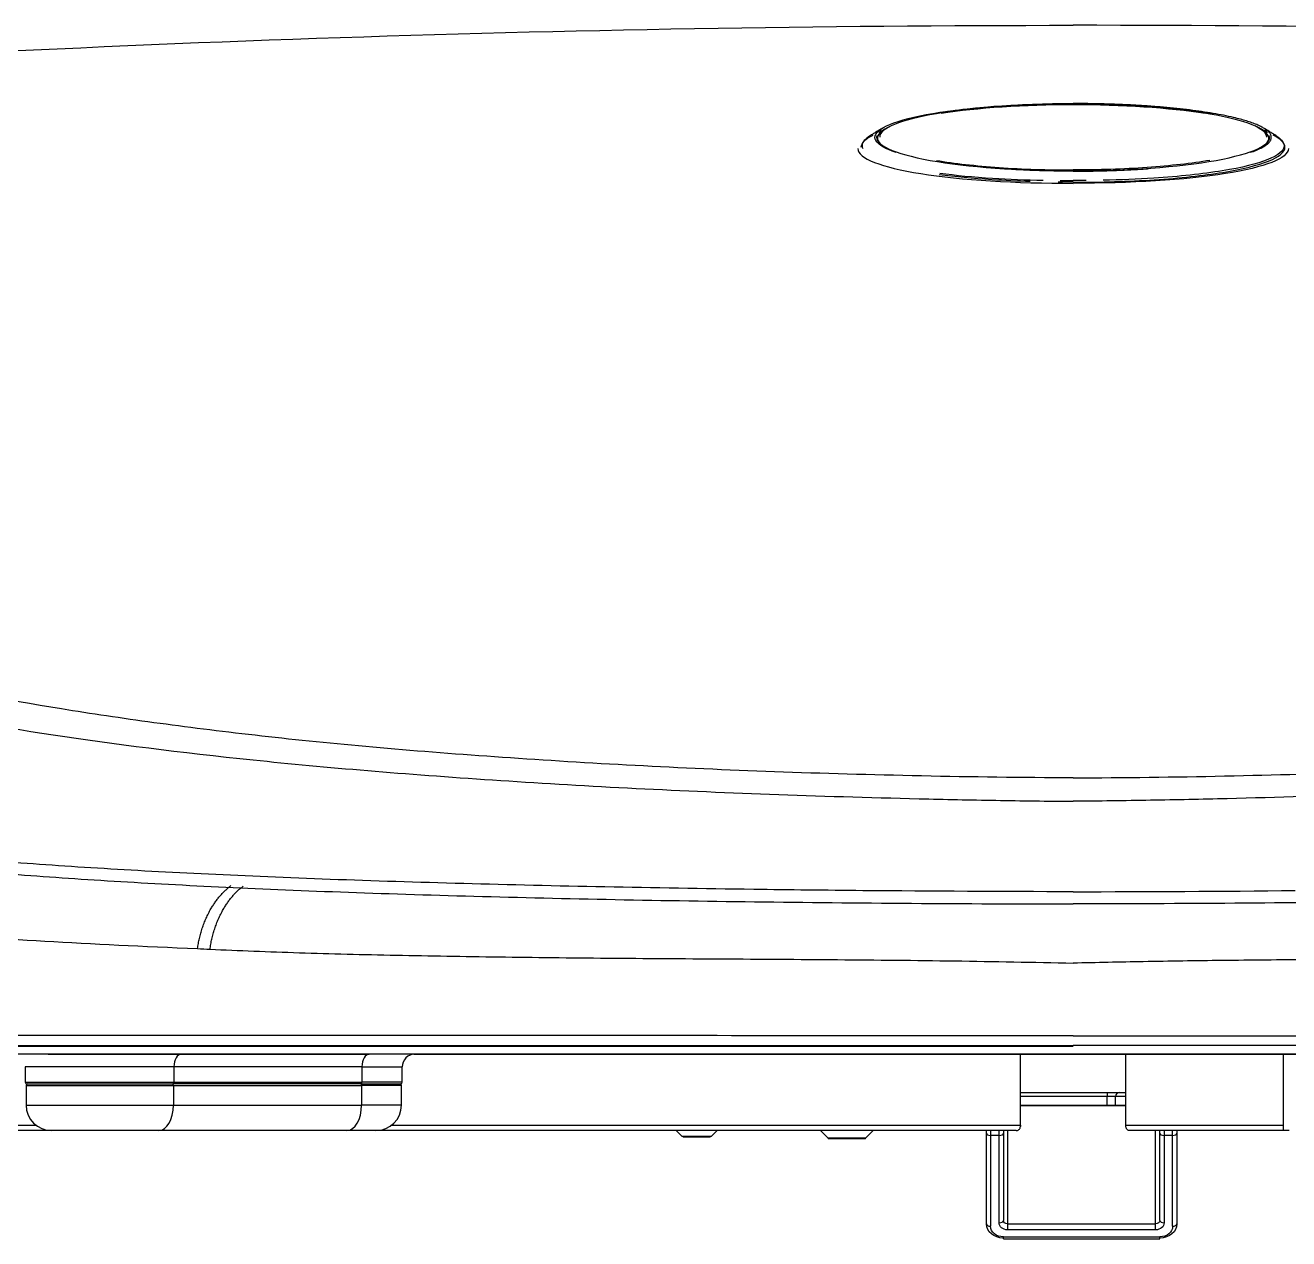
# Model space of a CAD drawing. Header units: millimetres. Extents: x 28 to 2364, y 8 to 1657.
# Drawn here: x 1106.8 to 1255.3, y 451.2 to 593.8 of the extents above; entities that cross this region are included whole.
import ezdxf

# ---------------------------------------------------------------- set-up
doc = ezdxf.new("R2010")
doc.units = ezdxf.units.MM
doc.layers.get('0').update_dxf_attribs({"linetype": 'CONTINUOUS'})

msp = doc.modelspace()

# ---------------------------------------------------------------- linework, layer by layer
for p, q in [((1254.87, 579.35), (1254.87, 579.51)), ((1109.5, 472.9), (1125.12, 472.9)), ((1125.12, 472.9), (1147.23, 472.9)), ((1148.27, 472.9), (1147.23, 472.9)), ((1106.79, 471.4), (1106.79, 469.6)), ((1124.26, 471.4), (1106.79, 471.4)), ((1124.26, 471.4), (1124.26, 469.6)), ((1146.37, 471.4), (1124.26, 471.4)), ((1146.37, 471.4), (1146.37, 469.6)), ((1146.37, 471.4), (1151.11, 471.4)), ((1151.11, 469.6), (1151.11, 471.4)), ((1106.79, 469.6), (1124.26, 469.6)), ((1106.99, 469.4), (1124.14, 469.4)), ((1146.26, 469.4), (1124.14, 469.4)), ((1124.26, 469.6), (1146.37, 469.6)), ((1146.26, 469.4), (1150.91, 469.4)), ((1151.11, 469.6), (1146.37, 469.6)), ((1106.89, 469.2), (1106.89, 466.9)), ((1106.89, 469.2), (1124.2, 469.2)), ((1124.2, 469.2), (1146.32, 469.2)), ((1124.2, 469.2), (1124.2, 466.9)), ((1151.01, 469.2), (1146.32, 469.2)), ((1146.32, 469.2), (1146.32, 466.9)), ((1151.01, 466.9), (1151.01, 469.2)), ((1223.77, 468.4), (1233.97, 468.4)), ((1233.97, 467.9), (1223.77, 467.9)), ((1233.97, 468.4), (1233.97, 467.9)), ((1233.97, 468.4), (1235.47, 468.4)), ((1234.97, 467.9), (1233.97, 467.9)), ((1233.97, 466.9), (1233.97, 467.9)), ((1234.97, 466.9), (1234.97, 467.9)), ((1236.17, 467.9), (1234.97, 467.9)), ((1235.47, 468.4), (1236.15, 468.4)), ((1106.89, 466.9), (1124.2, 466.9)), ((1124.2, 466.9), (1146.32, 466.9)), ((1151.01, 466.9), (1146.32, 466.9)), ((1223.77, 466.9), (1236.17, 466.9)), ((1236.17, 466.82), (1223.77, 466.82)), ((1122.48, 463.9), (1109.89, 463.9)), ((1144.6, 463.9), (1122.48, 463.9)), ((1148.01, 463.9), (1144.6, 463.9)), ((1183.31, 463.9), (1183.97, 463.24)), ((1188.11, 463.9), (1187.46, 463.24)), ((1200.27, 463.9), (1201.13, 463.04)), ((1205.61, 463.04), (1206.47, 463.9)), ((1219.77, 463.61), (1219.77, 463.9)), ((1219.77, 452.94), (1219.77, 463.61)), ((1221.77, 463.89), (1221.77, 463.61)), ((1221.77, 463.61), (1221.77, 453.35)), ((1222.27, 463.9), (1222.27, 452.95)), ((1223.77, 464.56), (1223.77, 464.4)), ((1236.17, 464.4), (1236.17, 464.56)), ((1239.67, 452.95), (1239.67, 463.9)), ((1240.17, 463.61), (1240.17, 463.9)), ((1240.17, 453.35), (1240.17, 463.61)), ((1240.67, 463.89), (1240.67, 463.33)), ((1242.17, 463.9), (1242.17, 463.61)), ((1242.17, 463.61), (1242.17, 452.94)), ((1183.97, 463.24), (1187.46, 463.24)), ((1184.11, 463.18), (1187.31, 463.18)), ((1201.13, 463.04), (1205.61, 463.04)), ((1201.27, 462.98), (1205.47, 462.98)), ((1220.27, 463.33), (1220.27, 452.66)), ((1221.27, 453.07), (1221.27, 463.33)), ((1240.67, 463.33), (1240.67, 453.07)), ((1241.67, 452.66), (1241.67, 463.33)), ((1222.27, 452.95), (1222.27, 452.24)), ((1222.27, 452.95), (1239.67, 452.95)), ((1239.67, 452.24), (1222.27, 452.24)), ((1239.67, 452.24), (1239.67, 452.95)), ((1221.77, 451.19), (1221.77, 451.41)), ((1221.77, 451.41), (1240.17, 451.41)), ((1221.77, 451.19), (1240.17, 451.19)), ((1240.17, 451.19), (1240.17, 451.41))]:
    msp.add_line(p, q)
for centre, radius, start, end in [((1152.61, 471.4), 1.5, 90, 180.5661), ((1106.99, 469.6), 0.2, 180, 270), ((1107.09, 469.2), 0.2, 90, 180), ((1150.81, 469.2), 0.2, 0, 90), ((1150.91, 469.6), 0.2, 270, 0), ((1235.47, 467.9), 0.5, 90, 180), ((1109.89, 466.9), 3, 180, 270), ((1148.01, 466.9), 3, 270, 0), ((1201.27, 463.18), 0.2, 225, 270), ((1205.47, 463.18), 0.2, 270, 315)]:
    msp.add_arc(centre, radius, start, end)
at = {"extrusion": (0, 0, -1)}
for centre, start, end in [((-1184.11, 463.38), 269.9985, 315), ((-1187.31, 463.38), 225, 270.0015)]:
    msp.add_arc(centre, 0.2, start, end, dxfattribs=at)
for centre, major_axis, ratio, start_param, end_param in [((1229.97, 580.67), (23.1, 0), 0.170553, 1.570796, 2.400668), ((1229.97, 580.57), (-23, 0), 0.170553, 4.712389, 5.453658), ((1229.97, 580.67), (-23.1, 0), 0.170553, 3.911921, 4.712389), ((1229.97, 580.57), (23, 0), 0.170553, 0.829528, 1.570796), ((1229.97, 580.57), (-23, 0), 0.170553, 5.906243, 6.718934), ((1229.97, 580.67), (23.1, 0), 0.170553, 3.08416, 4.712389), ((1229.97, 580.67), (23.1, 0), 0.170553, 2.92227, 2.992121), ((1229.97, 580.67), (-23.1, 0), 0.170553, 1.570796, 3.199025), ((1229.97, 580.57), (23, 0), 0.170553, 5.847731, 6.660127), ((1229.97, 580.67), (-23.1, 0), 0.170553, 3.291063, 3.360915), ((1125.12, 471.4), (0, 1.5), 0.573576, 0, 1.570796), ((1147.23, 471.4), (0, 1.5), 0.573576, 0, 1.570796), ((1124.09, 469.2), (0, 0.2), 0.573576, 4.712389, 6.283185), ((1124.14, 469.6), (0, 0.2), 0.573576, 3.141593, 4.712389), ((1146.2, 469.2), (0, -0.2), 0.573576, 1.570796, 3.141593), ((1146.26, 469.6), (0, -0.2), 0.573576, 0, 1.570796), ((1122.48, 466.9), (0, -3), 0.573576, 0, 1.570796), ((1144.6, 466.9), (0, -3), 0.573576, 0, 1.570796), ((1220.27, 463.61), (-0.5, 0), 0.559193, 0, 1.570796), ((1221.27, 463.61), (0.5, 0), 0.559193, 4.712389, 6.283185), ((1240.67, 463.61), (0.5, 0), 0.559193, 3.141593, 4.712389), ((1241.67, 463.61), (0.5, 0), 0.559193, 4.712389, 6.283185), ((1221.27, 453.35), (0.5, 0), 0.559193, 4.712389, 6.283185), ((1240.67, 453.35), (0.5, 0), 0.559193, 3.141593, 4.712389), ((1220.27, 452.94), (-0.5, 0), 0.559193, 0, 1.570796), ((1241.67, 452.94), (0.5, 0), 0.559193, 4.712389, 6.283185)]:
    msp.add_ellipse(centre, major_axis=major_axis, ratio=ratio, start_param=start_param, end_param=end_param)
for centre, major_axis, ratio, start_param, end_param in [((1222.27, 453.07), (-1, 0), 0.829458, 4.712389, 6.283185), ((1222.27, 453.35), (-0.5, 0), 0.812501, 4.712389, 6.283185), ((1239.67, 453.35), (-0.5, 0), 0.812501, 3.141593, 4.712389), ((1239.67, 453.07), (-1, 0), 0.829458, 3.141593, 4.712389), ((1221.77, 452.94), (-2, 0), 0.833697, 4.712389, 6.283185), ((1221.77, 452.66), (-1.5, 0), 0.829458, 4.712389, 6.283185), ((1240.17, 452.94), (-2, 0), 0.833697, 3.141593, 4.712389), ((1240.17, 452.66), (-1.5, 0), 0.829458, 3.141593, 4.712389)]:
    msp.add_ellipse(centre, major_axis=major_axis, ratio=ratio, start_param=start_param, end_param=end_param, dxfattribs=at)
for points, degree in [([(1052.54, 587.72), (1111.29, 591.81), (1170.61, 593.84), (1229.97, 593.84)], 3), ([(1407.4, 587.72), (1348.65, 591.81), (1289.33, 593.84), (1229.97, 593.84)], 3), ([(1213.89, 583.44), (1209.66, 582.72), (1207.23, 581.72), (1207.23, 580.7)], 3), ([(1246.04, 583.44), (1250.28, 582.72), (1252.71, 581.72), (1252.71, 580.7)], 3), ([(1205.07, 579.51), (1205.07, 580), (1205.55, 580.48), (1206.45, 580.94)], 3), ([(1207.53, 581.74), (1206.06, 580.83)], 1), ([(1253.88, 580.83), (1252.41, 581.74)], 1), ([(1229.97, 576.69), (1226.94, 576.69), (1223.91, 576.79), (1221.11, 576.99)], 3), ([(1229.97, 576.69), (1234.57, 576.69), (1238.83, 576.99)], 2), ([(1229.97, 575.39), (1229.38, 575.39), (1228.79, 575.4), (1228.21, 575.4)], 3), ([(1228.43, 575.59), (1228.94, 575.58), (1229.45, 575.58), (1229.97, 575.58)], 3), ([(1231.51, 575.59), (1231, 575.58), (1230.48, 575.58), (1229.97, 575.58)], 3), ([(1229.97, 491.99), (1221.68, 491.99), (1213.35, 492.04), (1205.24, 492.11)], 3), ([(1229.97, 491.99), (1238.73, 491.99), (1247.53, 492.04), (1256.07, 492.13)], 3), ([(1127.04, 485.3), (1127.53, 485.28), (1128.01, 485.24), (1128.5, 485.22)], 3), ([(1223.77, 464.56), (1223.77, 467.34), (1223.77, 470.12), (1223.77, 472.9)], 3), ([(1236.17, 464.56), (1236.17, 467.34), (1236.17, 470.12), (1236.17, 472.9)], 3), ([(1109.86, 463.9), (1085.45, 463.9), (1061.04, 463.9), (1036.64, 463.9)], 3), ([(1149.78, 464.56), (1174.45, 464.56), (1199.11, 464.56), (1223.77, 464.56)], 3), ([(1236.17, 464.56), (1242.34, 464.56), (1248.51, 464.56), (1254.68, 464.56)], 3), ([(1221.27, 463.33), (1220.94, 463.33), (1220.6, 463.33), (1220.27, 463.33)], 3), ([(1241.67, 463.33), (1241.34, 463.33), (1241, 463.33), (1240.67, 463.33)], 3)]:
    msp.add_open_spline(points, degree=degree)
for points, degree, knots in [([(1229.97, 505.37), (1223.97, 505.39), (1218.04, 505.47), (1206.28, 505.72), (1200.49, 505.88), (1189.27, 506.29), (1183.8, 506.54), (1173.14, 507.1), (1167.91, 507.43), (1152.89, 508.46), (1143.75, 509.27), (1131.18, 510.66), (1127.18, 511.15), (1119.52, 512.18), (1115.84, 512.71), (1105.4, 514.37), (1099.25, 515.53), (1091.3, 517.44), (1088.87, 518.11), (1084.23, 519.46), (1082.08, 520.17), (1076.43, 522.44), (1073.34, 524.07), (1067.79, 527.44), (1065.35, 529.18), (1062.33, 531.97), (1061.35, 532.91), (1059.94, 534.93), (1059.27, 535.95), (1057.37, 539.05), (1056.24, 541.16), (1053.36, 547.64), (1052.25, 552.2), (1051.57, 559.41), (1051.49, 561.87), (1051.29, 566.84), (1051.18, 569.36), (1051.05, 573.19), (1050.98, 574.47), (1051.08, 577.09), (1051.18, 578.41), (1051.42, 581.09), (1051.58, 582.44), (1051.9, 584.46), (1052.02, 585.14), (1052.28, 586.47), (1052.45, 587.13), (1052.54, 587.72)], 3, [0, 0, 0, 0, 0.03125, 0.03125, 0.0625, 0.0625, 0.09375, 0.09375, 0.125, 0.125, 0.1875, 0.1875, 0.21875, 0.21875, 0.25, 0.25, 0.3125, 0.3125, 0.34375, 0.34375, 0.375, 0.375, 0.4375, 0.4375, 0.5, 0.5, 0.53125, 0.53125, 0.5625, 0.5625, 0.625, 0.625, 0.75, 0.75, 0.8125, 0.8125, 0.875, 0.875, 0.90625, 0.90625, 0.9375, 0.9375, 0.96875, 0.96875, 0.984375, 0.984375, 1, 1, 1, 1]), ([(1229.97, 505.37), (1235.97, 505.39), (1241.9, 505.47), (1253.66, 505.72), (1259.45, 505.88), (1270.67, 506.29), (1276.14, 506.54), (1286.8, 507.1), (1292.03, 507.43), (1307.05, 508.46), (1316.19, 509.27), (1328.75, 510.66), (1332.76, 511.15), (1340.42, 512.18), (1344.1, 512.71), (1354.54, 514.37), (1360.69, 515.53), (1368.64, 517.44), (1371.07, 518.11), (1375.7, 519.46), (1377.85, 520.17), (1383.51, 522.44), (1386.59, 524.07), (1392.15, 527.44), (1394.59, 529.18), (1397.61, 531.97), (1398.58, 532.91), (1400, 534.93), (1400.67, 535.95), (1402.57, 539.05), (1403.7, 541.16), (1406.58, 547.64), (1407.69, 552.2), (1408.37, 559.41), (1408.45, 561.87), (1408.65, 566.84), (1408.76, 569.36), (1408.89, 573.19), (1408.96, 574.47), (1408.86, 577.09), (1408.76, 578.41), (1408.51, 581.09), (1408.35, 582.44), (1408.04, 584.46), (1407.92, 585.14), (1407.66, 586.47), (1407.49, 587.13), (1407.4, 587.72)], 3, [0, 0, 0, 0, 0.03125, 0.03125, 0.0625, 0.0625, 0.09375, 0.09375, 0.125, 0.125, 0.1875, 0.1875, 0.21875, 0.21875, 0.25, 0.25, 0.3125, 0.3125, 0.34375, 0.34375, 0.375, 0.375, 0.4375, 0.4375, 0.5, 0.5, 0.53125, 0.53125, 0.5625, 0.5625, 0.625, 0.625, 0.75, 0.75, 0.8125, 0.8125, 0.875, 0.875, 0.90625, 0.90625, 0.9375, 0.9375, 0.96875, 0.96875, 0.984375, 0.984375, 1, 1, 1, 1]), ([(1048.25, 584.77), (1048.11, 583.56), (1047.92, 582.21), (1047.6, 579.46), (1047.47, 578.07), (1047.25, 575.33), (1047.17, 573.97), (1047.07, 571.29), (1047.13, 570), (1047.3, 566.11), (1047.42, 563.56), (1047.67, 558.53), (1047.76, 556.05), (1048.47, 548.8), (1049.59, 544.22), (1052.54, 537.74), (1053.7, 535.63), (1055.64, 532.54), (1056.32, 531.53), (1057.78, 529.54), (1058.79, 528.63), (1061.9, 525.89), (1064.43, 524.25), (1068.67, 521.72), (1070.17, 520.94), (1073.44, 519.36), (1075.17, 518.53), (1079.06, 517.09), (1081.29, 516.44), (1086.02, 515.1), (1088.51, 514.47), (1096.66, 512.63), (1102.96, 511.5), (1117.2, 509.36), (1125.04, 508.37), (1142.16, 506.59), (1151.51, 505.81), (1166.83, 504.79), (1172.16, 504.47), (1183.01, 503.91), (1188.58, 503.67), (1200, 503.24), (1205.9, 503.07), (1214.86, 502.85), (1217.86, 502.78), (1223.89, 502.68), (1226.97, 502.64), (1229.97, 502.62)], 3, [0, 0, 0, 0, 0.03125, 0.03125, 0.0625, 0.0625, 0.09375, 0.09375, 0.125, 0.125, 0.1875, 0.1875, 0.25, 0.25, 0.375, 0.375, 0.4375, 0.4375, 0.46875, 0.46875, 0.5, 0.5, 0.5625, 0.5625, 0.59375, 0.59375, 0.625, 0.625, 0.65625, 0.65625, 0.6875, 0.6875, 0.75, 0.75, 0.8125, 0.8125, 0.875, 0.875, 0.90625, 0.90625, 0.9375, 0.9375, 0.96875, 0.96875, 0.984375, 0.984375, 1, 1, 1, 1]), ([(1208.82, 579), (1208.69, 579.05), (1207.34, 579.57), (1206.06, 580.67), (1207.88, 582.23), (1213.06, 583.55), (1220.82, 584.43), (1226.92, 584.64), (1229.97, 584.64)], 3, [0, 0, 0, 0, 0.020208, 0.216167, 0.412125, 0.608083, 0.804042, 1, 1, 1, 1]), ([(1229.97, 584.58), (1226.98, 584.58), (1224.04, 584.48), (1218.55, 584.09), (1216.01, 583.81), (1213.89, 583.44)], 3, [0, 0, 0, 0, 0.5, 0.5, 1, 1, 1, 1]), ([(1411.69, 584.77), (1411.83, 583.56), (1412.02, 582.21), (1412.33, 579.46), (1412.47, 578.07), (1412.68, 575.33), (1412.77, 573.97), (1412.87, 571.29), (1412.81, 570), (1412.64, 566.11), (1412.52, 563.56), (1412.27, 558.53), (1412.18, 556.05), (1411.47, 548.8), (1410.35, 544.22), (1407.4, 537.74), (1406.24, 535.63), (1404.3, 532.54), (1403.62, 531.53), (1402.15, 529.54), (1401.14, 528.63), (1398.04, 525.89), (1395.51, 524.25), (1391.27, 521.72), (1389.77, 520.94), (1386.5, 519.36), (1384.77, 518.53), (1380.88, 517.09), (1378.64, 516.44), (1373.92, 515.1), (1371.42, 514.47), (1363.27, 512.63), (1356.98, 511.5), (1342.74, 509.36), (1334.9, 508.37), (1317.78, 506.59), (1308.43, 505.81), (1293.11, 504.79), (1287.78, 504.47), (1276.92, 503.91), (1271.36, 503.67), (1259.93, 503.24), (1254.04, 503.07), (1245.08, 502.85), (1242.08, 502.78), (1236.05, 502.68), (1232.97, 502.64), (1229.97, 502.62)], 3, [0, 0, 0, 0, 0.03125, 0.03125, 0.0625, 0.0625, 0.09375, 0.09375, 0.125, 0.125, 0.1875, 0.1875, 0.25, 0.25, 0.375, 0.375, 0.4375, 0.4375, 0.46875, 0.46875, 0.5, 0.5, 0.5625, 0.5625, 0.59375, 0.59375, 0.625, 0.625, 0.65625, 0.65625, 0.6875, 0.6875, 0.75, 0.75, 0.8125, 0.8125, 0.875, 0.875, 0.90625, 0.90625, 0.9375, 0.9375, 0.96875, 0.96875, 0.984375, 0.984375, 1, 1, 1, 1]), ([(1251.11, 579), (1251.31, 579.07), (1253.27, 579.88), (1253.27, 581.46), (1249.72, 582.92), (1243.17, 584.04), (1234.6, 584.64), (1229.97, 584.64)], 2, [0, 0, 0, 0.020208, 0.216167, 0.412125, 0.608083, 0.804042, 1, 1, 1]), ([(1229.97, 584.58), (1232.96, 584.58), (1235.9, 584.48), (1241.39, 584.09), (1243.93, 583.81), (1246.04, 583.44)], 3, [0, 0, 0, 0, 0.5, 0.5, 1, 1, 1, 1]), ([(1206.14, 580.88), (1205.5, 580.49), (1205.16, 580.08), (1205.16, 579.57), (1205.18, 579.46), (1205.23, 579.36)], 3, [0, 0, 0, 0, 0.794246, 0.794246, 1, 1, 1, 1]), ([(1229.97, 575.39), (1233.26, 575.39), (1236.48, 575.48), (1242.53, 575.88), (1245.28, 576.18), (1252.18, 577.3), (1254.87, 578.37), (1254.87, 579.99), (1254.39, 580.48), (1253.49, 580.94)], 3, [0, 0, 0, 0, 0.206564, 0.206564, 0.413129, 0.413129, 0.826257, 0.826257, 1, 1, 1, 1]), ([(1253.79, 580.88), (1254.44, 580.49), (1254.78, 580.08), (1254.78, 578.53), (1252.09, 577.47), (1245.2, 576.36), (1242.46, 576.06), (1237.52, 575.74), (1235.53, 575.66), (1233.49, 575.62)], 3, [0, 0, 0, 0, 0.164003, 0.164003, 0.623681, 0.623681, 0.85352, 0.85352, 1, 1, 1, 1]), ([(1204.66, 579.35), (1204.67, 578.21), (1207.39, 577.14), (1216.76, 575.66), (1223.29, 575.26), (1229.97, 575.26)], 3, [0, 0, 0, 0, 0.499531, 0.499531, 1, 1, 1, 1]), ([(1255.28, 579.35), (1255.27, 578.21), (1252.55, 577.14), (1243.18, 575.66), (1236.65, 575.26), (1229.97, 575.26)], 3, [0, 0, 0, 0, 0.499515, 0.499515, 1, 1, 1, 1]), ([(1213.89, 577.96), (1216, 577.6), (1218.51, 577.32), (1224.04, 576.92), (1226.96, 576.83), (1229.97, 576.83)], 3, [0, 0, 0, 0, 0.5, 0.5, 1, 1, 1, 1]), ([(1246.04, 577.96), (1243.94, 577.6), (1241.43, 577.32), (1235.9, 576.92), (1232.97, 576.83), (1229.97, 576.83)], 3, [0, 0, 0, 0, 0.5, 0.5, 1, 1, 1, 1]), ([(1224.93, 575.47), (1223.4, 575.52), (1221.89, 575.59), (1218.18, 575.83), (1216.08, 576.04), (1214.21, 576.28)], 3, [0, 0, 0, 0, 0.392918, 0.392918, 1, 1, 1, 1]), ([(1214.29, 576.46), (1216.16, 576.21), (1218.25, 576.01), (1222.42, 575.74), (1224.41, 575.66), (1226.45, 575.62)], 3, [0, 0, 0, 0, 0.538893, 0.538893, 1, 1, 1, 1]), ([(1045.56, 510.71), (1045.8, 509.99), (1046.07, 509.34), (1046.66, 508.05), (1046.99, 507.41), (1047.74, 506.11), (1048.15, 505.47), (1048.93, 504.21), (1049.29, 503.6), (1050.06, 502.41), (1050.5, 501.82), (1051.53, 500.67), (1052.11, 500.11), (1054.02, 498.43), (1055.53, 497.34), (1059.09, 495.24), (1061.13, 494.24), (1065.74, 492.34), (1068.28, 491.43), (1072.52, 490.26), (1074.01, 489.9), (1077.22, 489.25), (1078.94, 488.95), (1084.54, 488.12), (1088.82, 487.65), (1098.34, 486.84), (1103.52, 486.5), (1114.68, 485.86), (1120.66, 485.56), (1127.04, 485.3)], 3, [0, 0, 0, 0, 0.04812, 0.04812, 0.098219, 0.098219, 0.148318, 0.148318, 0.198417, 0.198417, 0.248516, 0.248516, 0.298615, 0.298615, 0.398813, 0.398813, 0.499011, 0.499011, 0.599208, 0.599208, 0.649307, 0.649307, 0.699406, 0.699406, 0.799604, 0.799604, 0.899802, 0.899802, 1, 1, 1, 1]), ([(1046.67, 509.52), (1047.02, 509.17), (1047.37, 508.82), (1048.41, 507.83), (1049.13, 507.2), (1050.61, 505.98), (1051.4, 505.38), (1053.52, 504.22), (1054.66, 503.66), (1056.38, 502.83), (1056.94, 502.56), (1058.18, 502.03), (1058.89, 501.77), (1061.25, 501), (1062.69, 500.49), (1065.19, 499.77), (1066.09, 499.53), (1068.05, 499.07), (1069.09, 498.84), (1071.05, 498.39), (1072.01, 498.17), (1074.14, 497.74), (1075.35, 497.53), (1079.06, 496.92), (1081.55, 496.53), (1089.93, 495.42), (1096.45, 494.76), (1107.6, 493.87), (1111.55, 493.59), (1119.8, 493.07), (1124.12, 492.83), (1133.17, 492.38), (1137.92, 492.18), (1147.88, 491.81), (1153.14, 491.64), (1169.29, 491.19), (1180.57, 490.96), (1198.51, 490.73), (1204.69, 490.67), (1217.25, 490.58), (1223.58, 490.56), (1229.97, 490.56)], 3, [0, 0, 0, 0, 0.028805, 0.028805, 0.08276, 0.08276, 0.136715, 0.136715, 0.19067, 0.19067, 0.217648, 0.217648, 0.244626, 0.244626, 0.298581, 0.298581, 0.325559, 0.325559, 0.352536, 0.352536, 0.379514, 0.379514, 0.406492, 0.406492, 0.460447, 0.460447, 0.568358, 0.568358, 0.622313, 0.622313, 0.676268, 0.676268, 0.730223, 0.730223, 0.784179, 0.784179, 0.892089, 0.892089, 0.946045, 0.946045, 1, 1, 1, 1]), ([(1413.4, 509.66), (1413.02, 509.26), (1412.62, 508.87), (1411.53, 507.83), (1410.81, 507.2), (1409.33, 505.98), (1408.53, 505.38), (1406.42, 504.22), (1405.28, 503.66), (1403.56, 502.83), (1403, 502.56), (1401.76, 502.03), (1401.05, 501.77), (1398.69, 501), (1397.25, 500.49), (1394.74, 499.77), (1393.85, 499.53), (1391.89, 499.07), (1390.85, 498.84), (1388.89, 498.39), (1387.93, 498.17), (1385.8, 497.74), (1384.59, 497.53), (1380.87, 496.92), (1378.39, 496.53), (1370.01, 495.42), (1363.48, 494.76), (1352.34, 493.87), (1348.39, 493.59), (1340.14, 493.07), (1335.82, 492.83), (1326.76, 492.38), (1322.02, 492.18), (1312.05, 491.81), (1306.8, 491.64), (1290.65, 491.19), (1279.36, 490.96), (1261.43, 490.73), (1255.25, 490.67), (1242.68, 490.58), (1236.35, 490.56), (1229.97, 490.56)], 3, [0, 0, 0, 0, 0.032569, 0.032569, 0.086315, 0.086315, 0.140061, 0.140061, 0.193807, 0.193807, 0.22068, 0.22068, 0.247554, 0.247554, 0.3013, 0.3013, 0.328173, 0.328173, 0.355046, 0.355046, 0.381919, 0.381919, 0.408792, 0.408792, 0.462538, 0.462538, 0.570031, 0.570031, 0.623777, 0.623777, 0.677523, 0.677523, 0.731269, 0.731269, 0.785015, 0.785015, 0.892508, 0.892508, 0.946254, 0.946254, 1, 1, 1, 1]), ([(1205.24, 492.11), (1200.9, 492.15), (1196.62, 492.2), (1180.45, 492.42), (1169.12, 492.64), (1152.93, 493.09), (1147.65, 493.25), (1137.64, 493.62), (1132.87, 493.82), (1123.77, 494.25), (1119.43, 494.49), (1111.14, 495), (1107.17, 495.28), (1095.96, 496.15), (1089.4, 496.8), (1080.94, 497.9), (1078.44, 498.28), (1074.7, 498.88), (1073.48, 499.09), (1071.32, 499.51), (1070.35, 499.72), (1068.38, 500.16), (1067.35, 500.39), (1065.37, 500.86), (1064.46, 501.09), (1061.92, 501.81), (1060.49, 502.3), (1058.63, 502.9), (1058.36, 502.99), (1058.1, 503.08)], 3, [0, 0, 0, 0, 0.054184, 0.054184, 0.209556, 0.209556, 0.287242, 0.287242, 0.364928, 0.364928, 0.442614, 0.442614, 0.520301, 0.520301, 0.675673, 0.675673, 0.753359, 0.753359, 0.792202, 0.792202, 0.831045, 0.831045, 0.869888, 0.869888, 0.908731, 0.908731, 0.986417, 0.986417, 1, 1, 1, 1]), ([(1128.5, 485.22), (1131.88, 485.08), (1135.36, 484.94), (1142.68, 484.7), (1146.49, 484.61), (1154.31, 484.45), (1158.33, 484.38), (1166.6, 484.27), (1170.86, 484.22), (1179.62, 484.15), (1184.12, 484.12), (1193.15, 484.07), (1197.7, 484.04), (1211.4, 483.93), (1220.62, 483.82), (1229.97, 483.59)], 3, [0, 0, 0, 0, 0.125048, 0.125048, 0.250095, 0.250095, 0.375143, 0.375143, 0.50019, 0.50019, 0.625238, 0.625238, 0.750286, 0.750286, 1, 1, 1, 1]), ([(1331.44, 485.22), (1329.72, 485.15), (1326.29, 485.02), (1319.13, 484.74), (1309.66, 484.52), (1297.53, 484.31), (1284.71, 484.17), (1273.4, 484.11), (1264.3, 484.05), (1256.36, 483.99), (1247.84, 483.91), (1238.57, 483.78), (1232.72, 483.65), (1229.97, 483.59)], 3, [0, 0, 0, 0, 0.062779, 0.124978, 0.251187, 0.378232, 0.501477, 0.627514, 0.697003, 0.752138, 0.844064, 0.92668, 1, 1, 1, 1]), ([(1036.53, 473.85), (1037.14, 473.85), (1038.02, 473.85), (1039.9, 473.84), (1040.74, 473.84), (1042.69, 473.84), (1043.82, 473.84), (1046, 473.84), (1047.1, 473.84), (1049.97, 473.84), (1051.71, 473.84), (1057.69, 473.84), (1062.75, 473.84), (1071.89, 473.84), (1075.22, 473.84), (1083.15, 473.84), (1087.66, 473.84), (1097.63, 473.84), (1103.1, 473.84), (1115.03, 473.84), (1121.52, 473.84), (1135.18, 473.84), (1142.37, 473.84), (1157.94, 473.84), (1166.4, 473.84), (1183.71, 473.83), (1192.64, 473.83), (1211, 473.83), (1220.5, 473.83), (1229.97, 473.82)], 3, [0, 0, 0, 0, 0.100067, 0.100067, 0.164348, 0.164348, 0.228629, 0.228629, 0.29291, 0.29291, 0.357191, 0.357191, 0.485752, 0.485752, 0.550033, 0.550033, 0.614314, 0.614314, 0.678595, 0.678595, 0.742876, 0.742876, 0.807157, 0.807157, 0.871438, 0.871438, 0.935719, 0.935719, 1, 1, 1, 1]), ([(1038.39, 473.9), (1038.64, 473.9), (1038.9, 473.9), (1039.91, 473.9), (1040.74, 473.9), (1042.69, 473.9), (1043.82, 473.9), (1046, 473.9), (1047.1, 473.9), (1049.97, 473.9), (1051.71, 473.9), (1057.7, 473.9), (1062.77, 473.9), (1071.92, 473.9), (1075.26, 473.9), (1083.2, 473.9), (1087.7, 473.9), (1097.66, 473.9), (1103.13, 473.9), (1115.05, 473.9), (1121.54, 473.9), (1135.2, 473.9), (1142.39, 473.9), (1157.95, 473.9), (1166.41, 473.9), (1183.72, 473.9), (1192.65, 473.9), (1211.02, 473.9), (1220.5, 473.9), (1229.97, 473.9)], 3, [0, 0, 0, 0, 0.025985, 0.025985, 0.095558, 0.095558, 0.16513, 0.16513, 0.234703, 0.234703, 0.304275, 0.304275, 0.44342, 0.44342, 0.512993, 0.512993, 0.582565, 0.582565, 0.652138, 0.652138, 0.72171, 0.72171, 0.791283, 0.791283, 0.860855, 0.860855, 0.930428, 0.930428, 1, 1, 1, 1]), ([(1229.97, 475.05), (1220.47, 475.06), (1210.96, 475.06), (1192.54, 475.06), (1183.58, 475.07), (1166.19, 475.07), (1157.69, 475.07), (1142.05, 475.08), (1134.82, 475.08), (1121.09, 475.08), (1114.56, 475.08), (1102.56, 475.08), (1097.05, 475.08), (1087, 475.08), (1082.45, 475.08), (1074.43, 475.07), (1071.06, 475.07), (1061.84, 475.07), (1056.74, 475.07), (1050.68, 475.07), (1048.93, 475.07), (1046.48, 475.07), (1045.65, 475.07), (1044.87, 475.07)], 3, [0, 0, 0, 0, 0.085627, 0.085627, 0.171254, 0.171254, 0.256882, 0.256882, 0.342509, 0.342509, 0.428136, 0.428136, 0.513763, 0.513763, 0.599391, 0.599391, 0.685018, 0.685018, 0.856272, 0.856272, 0.941899, 0.941899, 1, 1, 1, 1]), ([(1133.37, 473.9), (1138.69, 473.9), (1144.24, 473.9), (1157.91, 473.9), (1166.38, 473.9), (1183.71, 473.9), (1192.64, 473.9), (1211.01, 473.9), (1220.5, 473.9), (1229.97, 473.9)], 3, [0, 0, 0, 0, 0.201333, 0.201333, 0.467556, 0.467556, 0.733778, 0.733778, 1, 1, 1, 1]), ([(1229.97, 475.05), (1239.47, 475.06), (1248.98, 475.06), (1267.4, 475.06), (1276.36, 475.07), (1293.75, 475.07), (1302.25, 475.07), (1317.89, 475.08), (1325.12, 475.08), (1338.85, 475.08), (1345.38, 475.08), (1357.38, 475.08), (1362.88, 475.08), (1372.93, 475.08), (1377.49, 475.08), (1385.51, 475.07), (1388.88, 475.07), (1398.1, 475.07), (1403.2, 475.07), (1409.25, 475.07), (1411.01, 475.07), (1413.55, 475.07), (1414.44, 475.07), (1415.28, 475.07)], 3, [0, 0, 0, 0, 0.08517, 0.08517, 0.17034, 0.17034, 0.25551, 0.25551, 0.340679, 0.340679, 0.425849, 0.425849, 0.511019, 0.511019, 0.596189, 0.596189, 0.681359, 0.681359, 0.851699, 0.851699, 0.936868, 0.936868, 1, 1, 1, 1]), ([(1424.05, 473.9), (1423.46, 473.9), (1422.44, 473.9), (1420.22, 473.9), (1419.39, 473.9), (1417.44, 473.9), (1416.31, 473.9), (1414.13, 473.9), (1413.02, 473.9), (1410.14, 473.9), (1408.4, 473.9), (1402.39, 473.9), (1397.33, 473.9), (1388.17, 473.9), (1384.83, 473.9), (1376.88, 473.9), (1372.36, 473.9), (1362.37, 473.9), (1356.9, 473.9), (1344.96, 473.9), (1338.47, 473.9), (1324.79, 473.9), (1317.6, 473.9), (1302.03, 473.9), (1293.56, 473.9), (1276.23, 473.9), (1267.3, 473.9), (1248.93, 473.9), (1239.44, 473.9), (1229.97, 473.9)], 3, [0, 0, 0, 0, 0.125, 0.125, 0.1875, 0.1875, 0.25, 0.25, 0.3125, 0.3125, 0.375, 0.375, 0.5, 0.5, 0.5625, 0.5625, 0.625, 0.625, 0.6875, 0.6875, 0.75, 0.75, 0.8125, 0.8125, 0.875, 0.875, 0.9375, 0.9375, 1, 1, 1, 1]), ([(1229.97, 472.9), (1220.52, 472.9), (1211.06, 472.9), (1192.75, 472.9), (1183.85, 472.9), (1166.59, 472.9), (1158.16, 472.9), (1142.64, 472.9), (1135.48, 472.9), (1121.88, 472.9), (1115.42, 472.9), (1103.54, 472.9), (1098.09, 472.9), (1088.17, 472.9), (1083.69, 472.9), (1075.81, 472.9), (1072.5, 472.9), (1063.41, 472.9), (1058.38, 472.9), (1052.42, 472.9), (1050.7, 472.9), (1047.85, 472.9), (1046.75, 472.9), (1044.57, 472.9), (1043.45, 472.9), (1041.5, 472.9), (1040.67, 472.9), (1038.47, 472.9), (1037.44, 472.9), (1036.87, 472.9)], 3, [0, 0, 0, 0, 0.0625, 0.0625, 0.125, 0.125, 0.1875, 0.1875, 0.25, 0.25, 0.3125, 0.3125, 0.375, 0.375, 0.4375, 0.4375, 0.5, 0.5, 0.625, 0.625, 0.6875, 0.6875, 0.75, 0.75, 0.8125, 0.8125, 0.875, 0.875, 1, 1, 1, 1]), ([(1152.45, 472.9), (1156.07, 472.9), (1160.17, 472.9), (1169.87, 472.9), (1175.38, 472.9), (1184.95, 472.9), (1188.39, 472.9), (1195.67, 472.9), (1199.5, 472.9), (1207.6, 472.9), (1211.93, 472.9), (1220.81, 472.9), (1225.34, 472.9), (1229.97, 472.9)], 3, [0, 0, 0, 0, 0.244379, 0.244379, 0.496253, 0.496253, 0.62219, 0.62219, 0.748126, 0.748126, 0.874063, 0.874063, 1, 1, 1, 1]), ([(1423.07, 472.9), (1422.5, 472.9), (1421.47, 472.9), (1419.27, 472.9), (1418.43, 472.9), (1416.49, 472.9), (1415.36, 472.9), (1413.19, 472.9), (1412.09, 472.9), (1409.24, 472.9), (1407.51, 472.9), (1401.56, 472.9), (1396.53, 472.9), (1387.44, 472.9), (1384.13, 472.9), (1376.25, 472.9), (1371.77, 472.9), (1361.85, 472.9), (1356.4, 472.9), (1344.52, 472.9), (1338.06, 472.9), (1324.45, 472.9), (1317.29, 472.9), (1301.78, 472.9), (1293.35, 472.9), (1276.09, 472.9), (1267.19, 472.9), (1248.88, 472.9), (1239.42, 472.9), (1229.97, 472.9)], 3, [0, 0, 0, 0, 0.125, 0.125, 0.1875, 0.1875, 0.25, 0.25, 0.3125, 0.3125, 0.375, 0.375, 0.5, 0.5, 0.5625, 0.5625, 0.625, 0.625, 0.6875, 0.6875, 0.75, 0.75, 0.8125, 0.8125, 0.875, 0.875, 0.9375, 0.9375, 1, 1, 1, 1]), ([(1229.97, 472.9), (1234.59, 472.9), (1239.11, 472.9), (1247.97, 472.9), (1252.29, 472.9), (1260.37, 472.9), (1264.19, 472.9), (1271.47, 472.9), (1274.91, 472.9), (1284.46, 472.9), (1289.97, 472.9), (1299.66, 472.9), (1303.77, 472.9), (1307.39, 472.9)], 3, [0, 0, 0, 0, 0.125941, 0.125941, 0.251881, 0.251881, 0.377822, 0.377822, 0.503763, 0.503763, 0.755644, 0.755644, 1, 1, 1, 1]), ([(1254.68, 472.9), (1254.68, 471.52), (1254.68, 470.13), (1254.68, 467.35), (1254.68, 465.95), (1254.68, 464.56)], 3, [0, 0, 0, 0, 0.498006, 0.498006, 1, 1, 1, 1]), ([(1036.64, 464.56), (1036.97, 464.56), (1037.3, 464.56), (1038.97, 464.56), (1040.3, 464.56), (1046.97, 464.56), (1052.3, 464.56), (1074.45, 464.56), (1091.27, 464.56), (1108.08, 464.56)], 3, [0, 0, 0, 0, 0.013996, 0.013996, 0.069982, 0.069982, 0.293926, 0.293926, 1, 1, 1, 1]), ([(1144.43, 463.9), (1142.38, 463.9), (1140.32, 463.9), (1133.06, 463.9), (1127.85, 463.9), (1122.64, 463.9)], 3, [0, 0, 0, 0, 0.282874, 0.282874, 1, 1, 1, 1]), ([(1223.27, 463.9), (1222.94, 463.9), (1222.6, 463.9), (1220.94, 463.9), (1219.6, 463.9), (1212.94, 463.9), (1207.6, 463.9), (1184.18, 463.9), (1166.1, 463.9), (1148.01, 463.9)], 3, [0, 0, 0, 0, 0.013287, 0.013287, 0.066437, 0.066437, 0.279034, 0.279034, 1, 1, 1, 1]), ([(1220.27, 463.9), (1220.27, 463.8), (1220.27, 463.71), (1220.27, 463.52), (1220.27, 463.42), (1220.27, 463.33)], 3, [0, 0, 0, 0, 0.458294, 0.458294, 1, 1, 1, 1]), ([(1221.27, 463.33), (1221.27, 463.46), (1221.27, 463.6), (1221.27, 463.8), (1221.27, 463.85), (1221.27, 463.9)], 3, [0, 0, 0, 0, 0.768372, 0.768372, 1, 1, 1, 1]), ([(1223.27, 463.9), (1223.27, 463.9), (1223.27, 463.9), (1223.33, 463.9), (1223.38, 463.91), (1223.5, 463.95), (1223.55, 463.98), (1223.64, 464.06), (1223.68, 464.1), (1223.72, 464.19), (1223.74, 464.23), (1223.76, 464.31), (1223.77, 464.35), (1223.77, 464.4)], 3, [0, 0, 0, 0, 0.004701, 0.004701, 0.251149, 0.251149, 0.524729, 0.524729, 0.721252, 0.721252, 0.860049, 0.860049, 1, 1, 1, 1]), ([(1236.67, 463.9), (1236.67, 463.9), (1236.67, 463.9), (1236.61, 463.9), (1236.55, 463.91), (1236.44, 463.95), (1236.38, 463.98), (1236.3, 464.06), (1236.26, 464.1), (1236.21, 464.19), (1236.2, 464.23), (1236.18, 464.31), (1236.17, 464.35), (1236.17, 464.4)], 3, [0, 0, 0, 0, 0.004701, 0.004701, 0.251149, 0.251149, 0.524729, 0.524729, 0.721252, 0.721252, 0.860049, 0.860049, 1, 1, 1, 1]), ([(1254.68, 463.9), (1254.35, 463.9), (1254.01, 463.9), (1252.35, 463.9), (1251.01, 463.9), (1245.34, 463.9), (1241.01, 463.9), (1236.67, 463.9)], 3, [0, 0, 0, 0, 0.055526, 0.055526, 0.277631, 0.277631, 1, 1, 1, 1]), ([(1241.67, 463.33), (1241.67, 463.46), (1241.67, 463.6), (1241.67, 463.8), (1241.67, 463.85), (1241.67, 463.9)], 3, [0, 0, 0, 0, 0.768372, 0.768372, 1, 1, 1, 1]), ([(1254.68, 464.56), (1254.68, 464.5), (1254.68, 464.45), (1254.68, 464.33), (1254.68, 464.28), (1254.68, 464.17), (1254.68, 464.12), (1254.68, 464.04), (1254.68, 464), (1254.68, 463.94), (1254.68, 463.92), (1254.68, 463.9), (1254.68, 463.9), (1254.68, 463.9)], 3, [0, 0, 0, 0, 0.178579, 0.178579, 0.357158, 0.357158, 0.535738, 0.535738, 0.714317, 0.714317, 0.892896, 0.892896, 1, 1, 1, 1]), ([(1255.38, 463.9), (1255.26, 463.9), (1255.15, 463.9), (1254.91, 463.9), (1254.8, 463.9), (1254.68, 463.9)], 3, [0, 0, 0, 0, 0.5, 0.5, 1, 1, 1, 1])]:
    msp.add_open_spline(points, degree=degree, knots=knots)
for points, weights in [([(1127.04, 485.3), (1127.77, 490.32), (1130.97, 492.7)], [1, 0.845519686566, 0.886688730858]), ([(1128.5, 485.22), (1129.22, 490.25), (1132.4, 492.63)], [1, 0.845481287521, 0.886583206279])]:
    msp.add_rational_spline(points, weights, degree=2)

doc.saveas('drawing.dxf')
